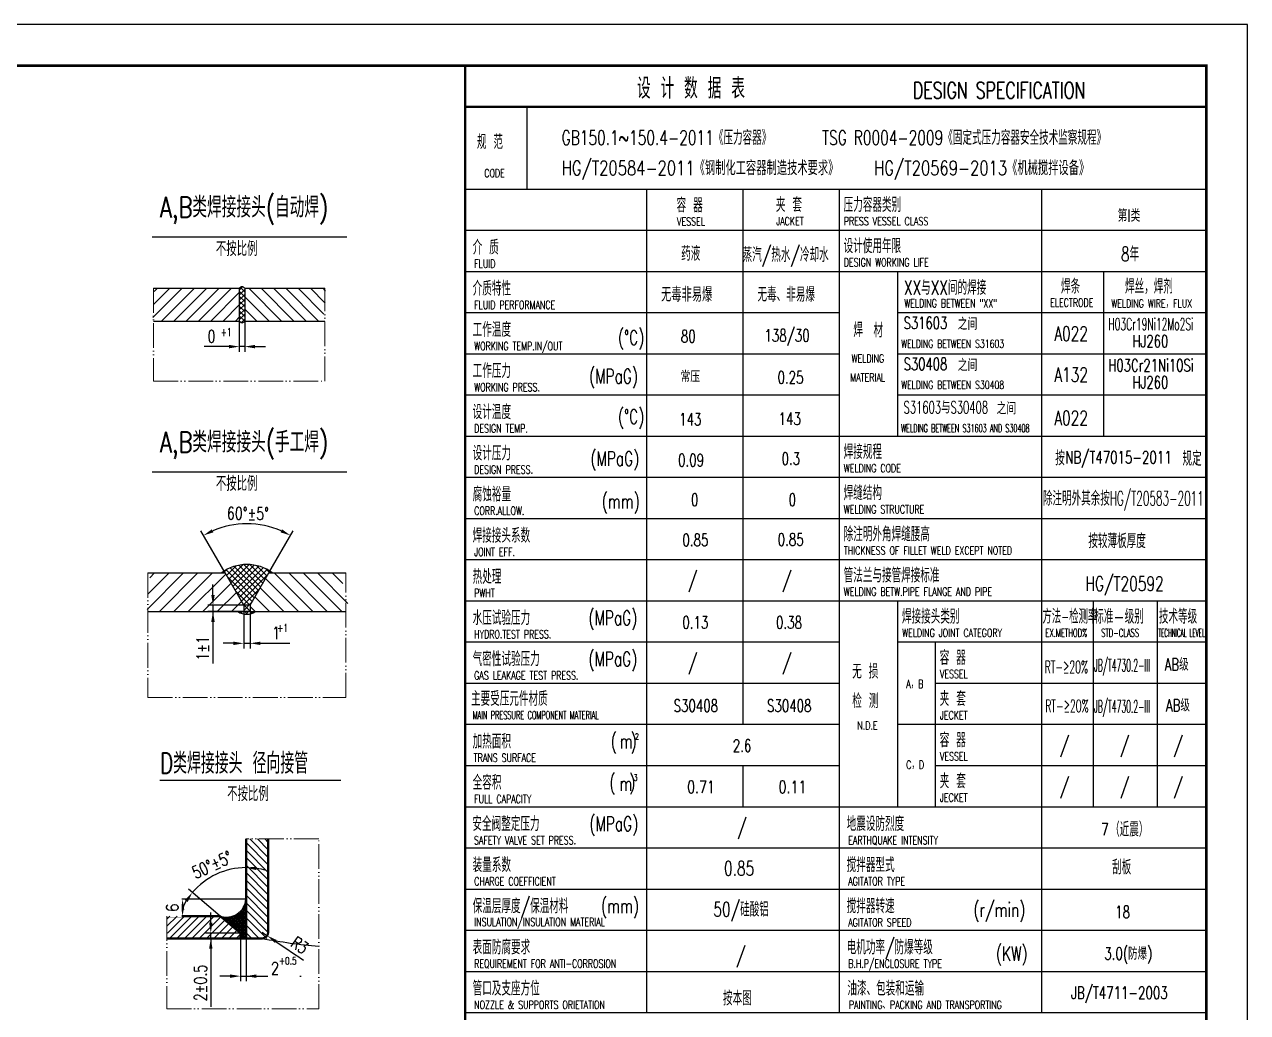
# Model space of a CAD drawing. Extents: x -7243 to -2491, y -430 to 6298.
# Drawn here: x -4867 to -2491, y 4378 to 6298 of the extents above; entities that cross this region are included whole.
import ezdxf
from ezdxf.enums import TextEntityAlignment as Align

# ---------------------------------------------------------------- set-up
doc = ezdxf.new("R2010")
doc.units = 0
doc.header["$MEASUREMENT"] = 0
doc.linetypes.add('ACAD_ISO05W100', pattern=[34, 24, -3, 0.5, -3, 0.5, -3])
doc.layers.get('DEFPOINTS').update_dxf_attribs({"linetype": 'CONTINUOUS'})
for name, color, linetype in [('3轮廓', 7, 'CONTINUOUS'), ('3轮廓、图框', 7, 'CONTINUOUS'), ('4文字、标注、剖面线', 5, 'CONTINUOUS'), ('4文字标注', 5, 'CONTINUOUS')]:
    doc.layers.add(name, color=color, linetype=linetype)
for name, color, linetype, lineweight in [('DR', 7, 'CONTINUOUS', 50), ('双点划线', 6, 'ACAD_ISO05W100', 18), ('轮廓线', 7, 'CONTINUOUS', 30)]:
    doc.layers.add(name, color=color, linetype=linetype, lineweight=lineweight)
doc.styles.add('HZ', font='ROMANS.shx', dxfattribs={"width": 0.75, "bigfont": 'hmhz.shx'})
doc.styles.add('样式 2', font='ROMANS.shx', dxfattribs={"width": 0.75, "bigfont": 'hmhz.shx'})
doc.dimstyles.new('1-4 装配总图', dxfattribs={"dimscale": 4, "dimtxt": 3, "dimasz": 2.5, "dimexe": 1.25, "dimexo": 0, "dimgap": 1, "dimtad": 1, "dimdec": 0, "dimdsep": 46, "dimtxsty": '样式 2', "dimcen": 2.5, "dimclrd": 256, "dimclre": 256, "dimclrt": 256, "dimadec": 0, "dimazin": 0, "dimtfac": 1, "dimtdec": 0, "dimtmove": 0, "dimatfit": 1, "dimfxl": 1, "dimtfill": 1, "dimtfillclr": 256, "dimlwd": -1, "dimarcsym": 0})

# ---------------------------------------------------------------- blocks, each defined once
blk = doc.blocks.new('*D62')
at = {"layer": '3轮廓', "color": 5, "lineweight": -2}
blk.add_line((-4486.3, 4565.7), (-4548.3, 4617.8), dxfattribs=at)
at = {"layer": '3轮廓', "color": 5}
for start, end in [(90, 140), (73.1612, 81.5806), (148.4194, 156.8388)]:
    blk.add_arc((-4436.3, 4523.8), 136.2, start, end, dxfattribs=at)
for points in [[(-4416.1, 4661.9), (-4416.6, 4655.2), (-4436.3, 4660)], [(-4549.7, 4593.2), (-4555.1, 4597.1), (-4540.7, 4611.4)]]:
    blk.add_solid(points, dxfattribs=at)
at = {"layer": 'DEFPOINTS', "color": 0}
for p in [(-4436.3, 4668.6), (-4486.3, 4565.7), (-4447.1, 4532.8), (-4436.3, 4522.4)]:
    blk.add_point(p, dxfattribs=at)
at = {"layer": '3轮廓', "color": 5, "insert": (-4502.3, 4665.4), "char_height": 24, "attachment_point": 5, "rotation": 25, "style": '样式 2', "bg_fill": 3, "box_fill_scale": 1.25, "bg_fill_color": 256, "bg_fill_true_color": 13158600, "bg_fill_transparency": 0}
blk.add_mtext('50%%d%%p5%%d', dxfattribs=at)
at = {"layer": 'DEFPOINTS', "color": 0}
blk.add_point((-4475.4, 4654.3), dxfattribs=at)
blk = doc.blocks.new('*D63')
at = {"layer": '3轮廓', "color": 5}
for p, q in [((-4504.7, 4552.9), (-4504.7, 4572.9)), ((-4504.7, 4522.4), (-4504.7, 4532.9)), ((-4504.7, 4522.4), (-4504.7, 4389.3)), ((-4504.7, 4502.4), (-4504.7, 4482.4))]:
    blk.add_line(p, q, dxfattribs=at)
at = {"layer": '3轮廓', "color": 5, "lineweight": -2}
for p, q in [((-4447.2, 4532.9), (-4514.7, 4532.9)), ((-4446.7, 4522.4), (-4514.7, 4522.4))]:
    blk.add_line(p, q, dxfattribs=at)
at = {"layer": '3轮廓', "color": 5}
for points in [[(-4508, 4552.9), (-4501.4, 4552.9), (-4504.7, 4532.9)], [(-4501.4, 4502.4), (-4508, 4502.4), (-4504.7, 4522.4)]]:
    blk.add_solid(points, dxfattribs=at)
at = {"layer": 'DEFPOINTS', "color": 0}
for p in [(-4504.7, 4532.9), (-4447.2, 4532.9), (-4446.7, 4522.4)]:
    blk.add_point(p, dxfattribs=at)
at = {"layer": '3轮廓', "color": 5, "insert": (-4524.7, 4435.8), "char_height": 24, "attachment_point": 5, "rotation": 90, "style": '样式 2', "bg_fill": 3, "box_fill_scale": 1.25, "bg_fill_color": 256, "bg_fill_true_color": 13158600, "bg_fill_transparency": 0}
blk.add_mtext('2%%P0.5', dxfattribs=at)
blk = doc.blocks.new('*D64')
at = {"layer": '3轮廓', "color": 5, "lineweight": -2}
for p, q in [((-4447.2, 4522.4), (-4447.2, 4439.1)), ((-4436.3, 4522.4), (-4436.3, 4439.1))]:
    blk.add_line(p, q, dxfattribs=at)
at = {"layer": '3轮廓', "color": 5}
for p, q in [((-4467.2, 4449.1), (-4487.2, 4449.1)), ((-4447.2, 4449.1), (-4436.3, 4449.1)), ((-4436.3, 4449.1), (-4329.3, 4449.1)), ((-4416.3, 4449.1), (-4396.3, 4449.1))]:
    blk.add_line(p, q, dxfattribs=at)
for points in [[(-4467.2, 4445.7), (-4467.2, 4452.4), (-4447.2, 4449.1)], [(-4416.3, 4452.4), (-4416.3, 4445.7), (-4436.3, 4449.1)]]:
    blk.add_solid(points, dxfattribs=at)
at = {"layer": 'DEFPOINTS', "color": 0}
for p in [(-4447.2, 4522.4), (-4436.3, 4522.4), (-4436.3, 4449.1)]:
    blk.add_point(p, dxfattribs=at)
at = {"layer": '3轮廓', "color": 5, "insert": (-4362.8, 4469.1), "char_height": 24, "attachment_point": 5, "style": '样式 2', "bg_fill": 3, "box_fill_scale": 1.25, "bg_fill_color": 256, "bg_fill_true_color": 13158600, "bg_fill_transparency": 0}
blk.add_mtext('{2{\\H0.58333x;\\S+0.5^ ;}}', dxfattribs=at)
blk = doc.blocks.new('*D65')
at = {"layer": '3轮廓', "color": 5, "lineweight": -2}
for p, q in [((-4436.3, 4598.4), (-4569.5, 4598.4)), ((-4486.3, 4565.7), (-4569.5, 4565.7))]:
    blk.add_line(p, q, dxfattribs=at)
at = {"layer": '3轮廓', "color": 5}
blk.add_line((-4559.5, 4578.4), (-4559.5, 4585.7), dxfattribs=at)
for points in [[(-4556.2, 4578.4), (-4562.8, 4578.4), (-4559.5, 4598.4)], [(-4562.8, 4585.7), (-4556.2, 4585.7), (-4559.5, 4565.7)]]:
    blk.add_solid(points, dxfattribs=at)
at = {"layer": 'DEFPOINTS', "color": 0}
for p in [(-4436.3, 4598.4), (-4486.3, 4565.7)]:
    blk.add_point(p, dxfattribs=at)
at = {"layer": '3轮廓', "color": 5, "insert": (-4579.5, 4582.1), "char_height": 24, "attachment_point": 5, "rotation": 90, "style": '样式 2', "bg_fill": 3, "box_fill_scale": 1.25, "bg_fill_color": 256, "bg_fill_true_color": 13158600, "bg_fill_transparency": 0}
blk.add_mtext('6', dxfattribs=at)
at = {"layer": 'DEFPOINTS', "color": 0}
blk.add_point((-4559.5, 4565.7), dxfattribs=at)
blk = doc.blocks.new('*D67')
at = {"layer": '3轮廓', "color": 5, "lineweight": -2}
for p, q in [((-4440.8, 5157.5), (-4440.8, 5085.8)), ((-4428.3, 5157.5), (-4428.3, 5085.8))]:
    blk.add_line(p, q, dxfattribs=at)
at = {"layer": '3轮廓', "color": 5}
for p, q in [((-4460.8, 5095.8), (-4480.8, 5095.8)), ((-4440.8, 5095.8), (-4428.3, 5095.8)), ((-4408.3, 5095.8), (-4368, 5095.8))]:
    blk.add_line(p, q, dxfattribs=at)
for points in [[(-4460.8, 5092.5), (-4460.8, 5099.1), (-4440.8, 5095.8)], [(-4408.3, 5099.1), (-4408.3, 5092.5), (-4428.3, 5095.8)]]:
    blk.add_solid(points, dxfattribs=at)
at = {"layer": 'DEFPOINTS', "color": 0}
for p in [(-4440.8, 5157.5), (-4428.3, 5157.5), (-4428.3, 5095.8)]:
    blk.add_point(p, dxfattribs=at)
at = {"layer": '3轮廓', "color": 5, "insert": (-4378.1, 5115.8), "char_height": 24, "attachment_point": 5, "style": '样式 2', "bg_fill": 3, "box_fill_scale": 1.25, "bg_fill_color": 256, "bg_fill_true_color": 13158600, "bg_fill_transparency": 0}
blk.add_mtext('1', dxfattribs=at)
blk = doc.blocks.new('*D68')
at = {"layer": '3轮廓', "color": 5}
for p, q in [((-4500.5, 5190), (-4500.5, 5210)), ((-4500.5, 5170), (-4500.5, 5157.5)), ((-4500.5, 5157.5), (-4500.5, 5056.3)), ((-4500.5, 5137.5), (-4500.5, 5117.5))]:
    blk.add_line(p, q, dxfattribs=at)
at = {"layer": '3轮廓', "color": 5, "lineweight": -2}
for p, q in [((-4428.3, 5170), (-4510.5, 5170)), ((-4428.3, 5157.5), (-4510.5, 5157.5))]:
    blk.add_line(p, q, dxfattribs=at)
at = {"layer": '3轮廓', "color": 5}
for points in [[(-4503.8, 5190), (-4497.1, 5190), (-4500.5, 5170)], [(-4497.1, 5137.5), (-4503.8, 5137.5), (-4500.5, 5157.5)]]:
    blk.add_solid(points, dxfattribs=at)
at = {"layer": 'DEFPOINTS', "color": 0}
for p in [(-4500.5, 5157.5), (-4428.3, 5170), (-4428.3, 5157.5)]:
    blk.add_point(p, dxfattribs=at)
at = {"layer": '3轮廓', "color": 5, "insert": (-4520.5, 5086.2), "char_height": 24, "attachment_point": 5, "rotation": 90, "style": '样式 2', "bg_fill": 3, "box_fill_scale": 1.25, "bg_fill_color": 256, "bg_fill_true_color": 13158600, "bg_fill_transparency": 0}
blk.add_mtext('1%%p1', dxfattribs=at)
blk = doc.blocks.new('*D69')
at = {"layer": '3轮廓', "color": 5, "lineweight": -2}
for p, q in [((-4449.3, 5721.7), (-4449.3, 5662.4)), ((-4438.7, 5721.7), (-4438.7, 5662.4))]:
    blk.add_line(p, q, dxfattribs=at)
at = {"layer": '3轮廓', "color": 5}
for p, q in [((-4469.3, 5672.4), (-4517.3, 5672.4)), ((-4438.7, 5672.4), (-4449.3, 5672.4)), ((-4418.7, 5672.4), (-4398.7, 5672.4))]:
    blk.add_line(p, q, dxfattribs=at)
for points in [[(-4469.3, 5669), (-4469.3, 5675.7), (-4449.3, 5672.4)], [(-4418.7, 5675.7), (-4418.7, 5669), (-4438.7, 5672.4)]]:
    blk.add_solid(points, dxfattribs=at)
at = {"layer": 'DEFPOINTS', "color": 0}
for p in [(-4449.3, 5721.7), (-4438.7, 5721.7), (-4449.3, 5672.4)]:
    blk.add_point(p, dxfattribs=at)
at = {"layer": '3轮廓', "color": 5, "insert": (-4503.3, 5692.4), "char_height": 24, "attachment_point": 5, "style": '样式 2', "bg_fill": 3, "box_fill_scale": 1.25, "bg_fill_color": 256, "bg_fill_true_color": 13158600, "bg_fill_transparency": 0}
blk.add_mtext('0', dxfattribs=at)
blk = doc.blocks.new('*D70')
at = {"layer": '3轮廓', "color": 5, "lineweight": -2}
for p, q in [((-4476.8, 5232.5), (-4524, 5314.1)), ((-4392.2, 5232.5), (-4345, 5314.1))]:
    blk.add_line(p, q, dxfattribs=at)
at = {"layer": '3轮廓', "color": 5}
blk.add_arc((-4434.5, 5159.2), 168.9, 66.787, 113.213, dxfattribs=at)
for points in [[(-4502.6, 5317.4), (-4499.6, 5311.5), (-4519, 5305.5)], [(-4369.4, 5311.5), (-4366.4, 5317.4), (-4350, 5305.5)]]:
    blk.add_solid(points, dxfattribs=at)
at = {"layer": 'DEFPOINTS', "color": 0}
for p in [(-4476.8, 5232.5), (-4392.2, 5232.5), (-4440.8, 5170), (-4428.3, 5170)]:
    blk.add_point(p, dxfattribs=at)
at = {"layer": '3轮廓', "color": 5, "insert": (-4432.6, 5348.1), "char_height": 24, "attachment_point": 5, "rotation": 359.4139, "style": '样式 2', "bg_fill": 3, "box_fill_scale": 1.25, "bg_fill_color": 256, "bg_fill_true_color": 13158600, "bg_fill_transparency": 0}
blk.add_mtext('60%%D%%P5%%D', dxfattribs=at)
at = {"layer": 'DEFPOINTS', "color": 0}
blk.add_point((-4463.8, 5325.5), dxfattribs=at)
blk = doc.blocks.new('*D71')
at = {"layer": '3轮廓', "color": 5}
for p, q in [((-4405, 4534.4), (-4395, 4527.7)), ((-4378.5, 4516.5), (-4324.5, 4480))]:
    blk.add_line(p, q, dxfattribs=at)
blk.add_solid([(-4376.6, 4519.2), (-4380.4, 4513.7), (-4395, 4527.7)], dxfattribs=at)
at = {"layer": 'DEFPOINTS', "color": 0}
for p in [(-4405, 4534.4), (-4395, 4527.7)]:
    blk.add_point(p, dxfattribs=at)
at = {"layer": '3轮廓', "color": 5, "insert": (-4332, 4509.2), "char_height": 24, "attachment_point": 5, "rotation": 325.9134, "style": '样式 2', "bg_fill": 3, "box_fill_scale": 1.25, "bg_fill_color": 256, "bg_fill_true_color": 13158600, "bg_fill_transparency": 0}
blk.add_mtext('R3', dxfattribs=at)

msp = doc.modelspace()

# ---------------------------------------------------------------- linework, layer by layer
at = {"layer": '3轮廓'}
msp.add_lwpolyline([(-2570.7, 6218.4, 4.8, 4.8, 0), (-2570.7, -349.6, 4.8, 4.8, 0), (-7042.7, -349.6, 4.8, 4.8, 0), (-7042.7, 6218.4, 4.8, 4.8, 0), (-2570.7, 6218.4, 4.8, 4.8, 0), (-2570.7, -349.6, 0, 0, 0)], format="xyseb", dxfattribs=at)
at = {"layer": '3轮廓、图框', "const_width": 4.8}
for points in [[(-4010.7, 6218.4), (-4010.7, 4295.9)], [(-2570.7, 6138.4), (-4010.7, 6138.4)]]:
    msp.add_lwpolyline(points, dxfattribs=at)
at = {"layer": '3轮廓、图框'}
msp.add_lwpolyline([(-4010.5, 3253.8), (-4010.5, 4453.6)], dxfattribs=at)
at = {"layer": '4文字、标注、剖面线'}
for p, q in [((-3890.7, 6138.4), (-3890.7, 5978.4)), ((-4010.7, 5978.4), (-2570.7, 5978.4)), ((-3658.5, 5978.4), (-3658.5, 4378.4)), ((-3471.2, 5978.4), (-3471.2, 4938.4)), ((-3284, 5978.4), (-3284, 5498.4)), ((-3284, 5978.4), (-3284, 4378.4)), ((-2890.7, 5978.4), (-2890.7, 4378.4)), ((-4010.7, 5898.4), (-2570.7, 5898.4)), ((-4010.7, 5818.4), (-2570.7, 5818.4)), ((-3170.7, 5818.4), (-3170.7, 5498.4)), ((-2770.7, 5818.4), (-2770.7, 5498.4)), ((-4010.7, 5738.4), (-3284, 5738.4)), ((-3170.7, 5738.4), (-2570.7, 5738.4)), ((-4010.7, 5658.4), (-3284, 5658.4)), ((-3170.7, 5658.4), (-2570.7, 5658.4)), ((-4010.7, 5578.4), (-3284, 5578.4)), ((-3170.7, 5578.4), (-2570.7, 5578.4)), ((-4010.7, 5498.4), (-2570.7, 5498.4)), ((-3284, 5498.4), (-3284, 5098.4)), ((-4010.7, 5418.4), (-2570.7, 5418.4)), ((-4010.7, 5338.4), (-2570.7, 5338.4)), ((-4010.7, 5258.4), (-2570.7, 5258.4)), ((-4010.7, 5178.4), (-3284, 5178.4)), ((-3290.7, 5178.4), (-2570.7, 5178.4)), ((-3170.7, 5178.4), (-3170.7, 4778.4)), ((-2790.3, 5178.4), (-2790.3, 4778.4)), ((-2666.5, 5178.4), (-2666.5, 4778.4)), ((-4010.7, 5098.4), (-3284, 5098.4)), ((-3170.7, 5098.4), (-2570.7, 5098.4)), ((-3097.4, 5098.4), (-3097.4, 4778.4)), ((-4010.7, 5018.4), (-3284, 5018.4)), ((-3097.4, 5018.4), (-2570.7, 5018.4)), ((-4010.7, 4938.4), (-3284, 4938.4)), ((-3658.5, 4938.4), (-3284, 4938.4)), ((-3170.7, 4938.4), (-2570.7, 4938.4)), ((-4010.7, 4858.4), (-3284, 4858.4)), ((-3471.2, 4858.4), (-3471.2, 4778.4)), ((-3097.4, 4858.4), (-2570.7, 4858.4)), ((-4010.7, 4778.4), (-2570.7, 4778.4)), ((-4010.7, 4698.4), (-2570.7, 4698.4)), ((-4010.7, 4618.4), (-2570.7, 4618.4)), ((-4010.7, 4538.4), (-2570.7, 4538.4)), ((-4010.7, 4458.4), (-2570.7, 4458.4)), ((-4010.7, 4378.4), (-2570.7, 4378.4)), ((-4010.7, 4378.4), (-2570.7, 4378.4)), ((-4010.7, 4378.4), (-2570.7, 4378.4))]:
    msp.add_line(p, q, dxfattribs=at)
at = {"layer": '4文字标注'}
for p, q in [((-4618.4, 5885.4), (-4240.5, 5885.4)), ((-4618.4, 5429), (-4240.5, 5429)), ((-4604, 4830.2), (-4252.4, 4830.2))]:
    msp.add_line(p, q, dxfattribs=at)
msp.add_lwpolyline([(-2490.7, -429.6), (-2490.7, 6298.4), (-7242.7, 6298.4), (-7242.7, -429.6)], close=True, dxfattribs=at)
at = {"layer": '双点划线', "ltscale": 2}
for p, q in [((-4616, 5785.7), (-4616, 5605.4)), ((-4283.2, 5605.4), (-4283.2, 5785.7)), ((-4616, 5605.4), (-4283.2, 5605.4)), ((-4626.8, 5232.5), (-4626.8, 4990.6)), ((-4242.2, 4990.6), (-4242.2, 5232.5)), ((-4626.8, 4990.6), (-4242.2, 4990.6)), ((-4295.1, 4715.7), (-4436.3, 4715.7)), ((-4295.1, 4385.4), (-4295.1, 4715.7))]:
    msp.add_line(p, q, dxfattribs=at)
at = {"layer": '轮廓线'}
for p, q in [((-4616, 5785.7), (-4449.3, 5785.7)), ((-4449.3, 5785.7), (-4449.3, 5721.7)), ((-4438.7, 5785.7), (-4283.2, 5785.7)), ((-4438.7, 5785.7), (-4438.7, 5721.7)), ((-4616, 5721.7), (-4449.3, 5721.7)), ((-4438.7, 5721.7), (-4283.2, 5721.7)), ((-4626.8, 5232.5), (-4476.8, 5232.5)), ((-4392.2, 5232.5), (-4242.2, 5232.5)), ((-4626.8, 5157.5), (-4440.8, 5157.5)), ((-4443.3, 5157.5), (-4440.8, 5157.5)), ((-4440.8, 5170), (-4440.8, 5157.5)), ((-4428.3, 5170), (-4428.3, 5157.5)), ((-4428.3, 5157.5), (-4425.8, 5157.5)), ((-4428.3, 5157.5), (-4242.2, 5157.5))]:
    msp.add_line(p, q, dxfattribs=at)
for centre, radius, start, end in [((-4444, 5782.1), 6.43, 33.8936, 146.1064), ((-4444, 5725.3), 6.43, 213.8936, 326.1064), ((-4434.5, 5165.2), 83.8, 53.3658, 126.6342), ((-4434.9, 5184.6), 32.2, 237.3444, 302.6556)]:
    msp.add_arc(centre, radius, start, end, dxfattribs=at)

# ---------------------------------------------------------------- texts
at = {"layer": '4文字、标注、剖面线', "style": '样式 2'}
for s, height, width, p in [('设 计 数 据 表', 40, 0.7, (-3676.8, 6154.3)), ('DESIGN SPECIFICATION', 32, 0.7, (-3140.7, 6154.3)), ('规 范', 28, 0.7, (-3987.8, 6056.2)), ('GB150.1~150.4-2011《压力容器》     TSG R0004-2009《固定式压力容器安全技术监察规程》', 28, 0.7, (-3823.2, 6064.4)), ('HG/T20584-2011《钢制化工容器制造技术要求》   HG/T20569-2013《机械搅拌设备》', 28, 0.75, (-3823.1, 6005.5)), ('CODE', 16, 0.7, (-3973.4, 6001.4)), ('容 器', 28, 0.7, (-3599.7, 5933.2)), ('夹 套', 28, 0.7, (-3406.9, 5934)), ('压力容器类别', 28, 0.7, (-3275.3, 5934)), ('VESSEL', 16, 0.7, (-3599, 5907.4)), ('JACKET', 16, 0.7, (-3406.2, 5908.1)), ('PRESS VESSEL CLASS', 16, 0.7, (-3275, 5908.1)), ('介 质', 28, 0.7, (-3996, 5851.3)), ('药液', 28, 0.7, (-3591, 5839.1)), ('蒸汽/热水/冷却水', 28, 0.7, (-3471.6, 5836.9)), ('设计使用年限', 28, 0.7, (-3275.3, 5854)), ('FLUID', 16, 0.7, (-3993, 5825.4)), ('DESIGN WORKING LIFE ', 16, 0.7, (-3275, 5828.1)), ('介质特性', 28, 0.7, (-3996, 5771.3)), ('XX与XX间的焊接', 28, 0.7, (-3158.5, 5773)), ('焊条', 28, 0.7, (-2853.1, 5775.4)), ('焊丝，焊剂', 28, 0.7, (-2728.7, 5775.4)), ('无毒非易爆', 28, 0.75, (-3630.1, 5759.7)), ('无毒、非易爆', 28, 0.7, (-3442.8, 5759.7)), ('FLUID PERFORMANCE', 16, 0.7, (-3993, 5745.4)), ('WELDING BETWEEN "XX"', 16, 0.7, (-3157.5, 5748.6)), ('ELECTRODE', 16, 0.7, (-2874.1, 5749.7)), ('WELDING WIRE，FLUX', 16, 0.7, (-2755.4, 5748.2)), ('工作温度', 28, 0.7, (-3996, 5691.3)), ('(%%dC)', 28, 0.7, (-3713.8, 5676)), ('80', 24, 0.7, (-3591.5, 5680.5)), ('138/30', 24, 0.7, (-3429.2, 5682)), ('焊', 28, 0.7, (-3256.4, 5691)), ('材', 28, 0.7, (-3217.4, 5690.1)), ('WORKING TEMP.IN/OUT', 16, 0.7, (-3993, 5665.4)), ('WELDING', 16, 0.7, (-3259.9, 5641.3)), ('工作压力', 28, 0.7, (-3996, 5611.3)), ('(MPaG)', 28, 0.7, (-3769.8, 5600.9)), ('常压', 21.6, 0.7, (-3592.1, 5603.4)), ('0.25', 24, 0.7, (-3403.7, 5600.5)), ('MATERIAL', 16, 0.7, (-3262.4, 5604.4)), ('WORKING PRESS.', 16, 0.7, (-3993, 5585.4)), ('设计温度', 28, 0.7, (-3996, 5531.3)), ('(%%dC)', 28, 0.7, (-3713.8, 5522.2)), ('143', 24, 0.7, (-3594.8, 5519.2)), ('143', 24, 0.7, (-3401.7, 5520.2)), ('DESIGN TEMP.', 16, 0.7, (-3993, 5505.4)), ('设计压力', 28, 0.7, (-3996, 5451.3)), ('(MPaG)', 28, 0.7, (-3767.4, 5440.7)), ('0.3', 24, 0.7, (-3395.9, 5442.7)), ('焊接规程', 28, 0.7, (-3275.3, 5454)), ('DESIGN PRESS.', 16, 0.7, (-3993, 5425.4)), ('0.09', 24, 0.7, (-3596.9, 5439.7)), ('WELDING CODE', 16, 0.7, (-3275, 5428.1)), ('腐蚀裕量', 28, 0.7, (-3996, 5371.3)), ('焊缝结构', 28, 0.7, (-3275.3, 5374)), ('(mm)', 28, 0.7, (-3745.4, 5357.6)), ('0', 24, 0.7, (-3571.8, 5362.7)), ('0', 24, 0.7, (-3382.1, 5362.7)), ('CORR.ALLOW.', 16, 0.7, (-3993, 5345.4)), ('WELDING STRUCTURE', 16, 0.7, (-3275, 5348.1)), ('焊接接头系数', 28, 0.7, (-3996, 5291.3)), ('除注明外角焊缝腰高', 28, 0.7, (-3275.3, 5294)), ('0.85', 24, 0.7, (-3588.5, 5284.7)), ('0.85', 24, 0.7, (-3403.4, 5285.4)), ('JOINT EFF.', 16, 0.7, (-3993, 5265.4)), ('THICKNESS OF FILLET WELD EXCEPT NOTED', 16, 0.7, (-3275, 5268.1)), ('热处理', 28, 0.7, (-3996, 5211.3)), ('/', 28, 0.7, (-3577.9, 5204.8)), ('/', 28, 0.7, (-3394.9, 5204.8)), ('管法兰与接管焊接标准', 28, 0.7, (-3275.3, 5214)), ('HG/T20592', 28, 0.7, (-2805.6, 5197.8)), ('WELDING BETW.PIPE FLANGE AND PIPE', 16, 0.7, (-3275, 5188.1)), ('PWHT', 16, 0.7, (-3993, 5185.4)), ('水压试验压力', 28, 0.7, (-3996, 5131.3)), ('(MPaG)', 28, 0.7, (-3771.1, 5131.3)), ('焊接接头类别', 28, 0.7, (-3162, 5134)), ('方法-检测率', 28, 0.5, (-2889.2, 5134)), ('标准-级别', 28, 0.7, (-2788.4, 5134)), ('技术等级', 28, 0.7, (-2662.9, 5134)), ('0.13', 24, 0.7, (-3588.6, 5124.3)), ('0.38', 24, 0.7, (-3406.6, 5124.3)), ('HYDRO.TEST PRESS.', 16, 0.7, (-3993, 5105.4)), ('WELDING JOINT CATEGORY', 16, 0.7, (-3161.6, 5108.1)), ('EX.METHOD%', 16, 0.6, (-2883.3, 5108.1)), ('STD-CLASS', 16, 0.6, (-2775, 5108.1)), ('TECHNICAL LEVEL', 16, 0.4, (-2664, 5108.1)), ('(MPaG)', 28, 0.7, (-3771.1, 5051.3)), ('容 器', 28, 0.7, (-3088.7, 5054)), ('气密性试验压力', 28, 0.7, (-3996, 5051.3)), ('/', 28, 0.7, (-3577.9, 5044.8)), ('/', 28, 0.7, (-3394.9, 5044.8)), ('RT-≥20%%%', 24, 0.55, (-2885, 5037.9)), ('JB/T4730.2-III', 24, 0.45, (-2788.9, 5041.1)), ('AB级', 24, 0.7, (-2651.7, 5042.8)), ('GAS LEAKAGE TEST PRESS.', 16, 0.7, (-3993, 5025.4)), ('无 损', 28, 0.7, (-3258.6, 5027.2)), ('VESSEL', 16, 0.7, (-3088.3, 5028.1)), ('A，B', 16, 0.7, (-3153.7, 5008.9)), ('主要受压元件材质 ', 28, 0.7, (-3999.2, 4974.2)), ('检 测', 28, 0.7, (-3258.6, 4969.8)), ('夹 套', 28, 0.7, (-3088.7, 4974)), ('JB/T4730.2-III', 24, 0.45, (-2788.9, 4961.1)), ('AB级', 24, 0.7, (-2649.2, 4963.4)), ('S30408', 24, 0.7, (-3605.6, 4962.6)), ('S30408', 24, 0.7, (-3424.2, 4962.6)), ('RT-≥20%%%', 24, 0.55, (-2883.8, 4962.3)), ('MAIN PRESSURE COMPONENT MATERIAL  ', 16, 0.5, (-3996.2, 4948.3)), ('N.D.E', 16, 0.7, (-3248.7, 4928.1)), ('JECKET', 16, 0.7, (-3088.3, 4948.1)), ('加热面积', 28, 0.7, (-3996, 4891.3)), ('(  )', 28, 0.7, (-3727.8, 4891.3)), ('2', 12, 0.7, (-3680.9, 4908.7)), ('容 器', 28, 0.7, (-3088.7, 4894)), ('m ', 28, 0.7, (-3710.5, 4891.3)), ('2.6', 24, 0.7, (-3490.6, 4884.8)), ('/', 28, 0.7, (-2855.5, 4883.8)), ('/', 28, 0.7, (-2738.8, 4883.8)), ('/', 28, 0.7, (-2634.7, 4883.8)), ('TRANS SURFACE', 16, 0.7, (-3994, 4865.4)), ('VESSEL', 16, 0.7, (-3088.3, 4868.1)), ('C，D', 16, 0.7, (-3153.7, 4851.9)), ('全容积', 28, 0.7, (-3996, 4811.3)), ('(  )', 28, 0.7, (-3730.6, 4811.3)), ('m ', 28, 0.7, (-3711, 4809)), ('3', 12, 0.7, (-3683.7, 4828.7)), ('0.71', 24, 0.75, (-3579.4, 4804.8)), ('0.11', 24, 0.75, (-3401.7, 4804.8)), ('夹 套', 28, 0.7, (-3088.7, 4814)), ('/', 28, 0.7, (-2855.5, 4803.8)), ('/', 28, 0.7, (-2738.8, 4803.8)), ('/', 28, 0.7, (-2634.7, 4803.8)), ('FULL CAPACITY', 16, 0.7, (-3993, 4785.4)), ('JECKET', 16, 0.7, (-3088.3, 4788.1)), ('安全阀整定压力', 28, 0.7, (-3996.4, 4731.1)), ('(MPaG)', 28, 0.7, (-3769.4, 4731.1)), ('/', 28, 0.7, (-3482, 4724.8)), ('地震设防烈度', 28, 0.7, (-3269.4, 4731.1)), ('7', 24, 0.7, (-2775, 4722.5)), ('（近震）', 28, 0.7, (-2757.7, 4720.3)), ('SAFETY VALVE SET PRESS.', 16, 0.7, (-3993.4, 4705.2)), ('EARTHQUAKE INTENSITY', 16, 0.7, (-3266.4, 4705.2)), ('装量系数', 28, 0.7, (-3996, 4651.3)), ('搅拌器型式', 28, 0.7, (-3269.4, 4651.3)), ('0.85', 28, 0.7, (-3507.8, 4644.8)), ('刮板', 28, 0.7, (-2753.9, 4646.8)), ('CHARGE COEFFICIENT', 16, 0.7, (-3993, 4625.4)), ('AGITATOR TYPE', 16, 0.7, (-3266.4, 4625.4)), ('保温层厚度/保温材料', 28, 0.7, (-3996, 4571.3)), ('(mm)', 28, 0.7, (-3746.8, 4571.3)), ('50/硅酸铝', 28, 0.7, (-3528.5, 4564.8)), ('搅拌器转速', 28, 0.7, (-3269.4, 4571.3)), ('(r/min)', 28, 0.7, (-3023.3, 4564.1)), ('18', 24, 0.7, (-2747.7, 4561.8)), ('INSULATION/INSULATION MATERIAL', 16, 0.7, (-3993, 4546.4)), ('AGITATOR SPEED', 16, 0.7, (-3266.4, 4545.4)), ('表面防腐要求', 28, 0.7, (-3996, 4491.3)), ('电机功率/防爆等级', 28, 0.7, (-3269.4, 4491.3)), ('/', 28, 0.7, (-3484.3, 4475.5)), ('(KW)', 28, 0.7, (-2979.6, 4478.9)), ('3.0(防爆)', 24, 0.7, (-2768.9, 4481)), ('REQUIREMENT FOR ANTI-CORROSION', 16, 0.7, (-3993, 4465.4)), ('B.H.P/ENCLOSURE TYPE', 16, 0.7, (-3266.4, 4465.4)), ('管口及支座方位', 28, 0.7, (-3996, 4411.3)), ('按本图', 28, 0.7, (-3509.6, 4392.2)), ('油漆、包装和运输', 28, 0.7, (-3268.1, 4411.3)), ('JB/T4711-2003', 24, 0.7, (-2833.7, 4404.8)), ('NOZZLE & SUPPORTS ORIETATION', 16, 0.7, (-3993, 4385.4)), ('PAINTING、PACKING AND TRANSPORTING', 16, 0.7, (-3265.1, 4385.4))]:
    msp.add_text(s, height=height, dxfattribs=dict(at, width=width)).set_placement(p)
at = {"layer": '4文字、标注、剖面线', "char_height": 40, "width": 1.818989403545856e-12, "attachment_point": 1, "style": '样式 2'}
for s, insert in [('A,B类焊接接头(自动焊)', (-4603.5, 5963.2)), ('A,B类焊接接头(手工焊)', (-4603.5, 5506.8)), ('A,B类焊接接头(手工焊)', (-4603.5, 5506.8))]:
    msp.add_mtext(s, dxfattribs=dict(at, insert=insert))
at = {"layer": '4文字、标注、剖面线'}
for tag, p, height, style, width in [('第I类', (-2743, 5915), 24, 'HZ', 0.75), ('8年', (-2736.6, 5838.3), 28, '样式 2', 0.7), ('按', (-2864.4, 5441.8), 28, '样式 2', 0.7), ('NB/T47015-2011', (-2844.7, 5445.1), 24, '样式 2', 0.7), ('规定', (-2617.1, 5440.7), 28, '样式 2', 0.7), ('除注明外其余按HG/T20583-2011', (-2888.1, 5363.4), 28, '样式 2', 0.53), ('按较薄板厚度', (-2800, 5280.7), 28, '样式 2', 0.7)]:
    msp.add_attdef(tag, p, '0', height=height, dxfattribs=dict(at, style=style, width=width))
at = {"layer": '4文字标注', "style": '样式 2'}
for s, height, width, p in [('S31603', 23.59, 0.7, (-3158.8, 5706.7)), ('之间', 23.59, 0.7, (-3053.5, 5704.7)), ('H03Cr19Ni12Mo2Si', 23.586, 0.55, (-2760.9, 5704.3)), ('WELDING BETWEEN S31603', 15.724, 0.7, (-3163.4, 5670.1)), (' HJ260', 23.59, 0.7, (-2725.5, 5671.1)), ('S30408', 23.59, 0.7, (-3158.8, 5626.7)), ('之间', 23.59, 0.7, (-3053.5, 5624.7)), ('H03Cr21Ni10Si', 23.586, 0.7, (-2760.9, 5624.3)), (' HJ260', 23.59, 0.7, (-2725.5, 5591.1)), ('WELDING BETWEEN S30408', 15.724, 0.7, (-3163.4, 5590.1)), ('S31603与S30408', 23.586, 0.6, (-3158.8, 5542.5)), ('之间', 23.59, 0.7, (-2978.2, 5540.5)), ('WELDING BETWEEN S31603 AND S30408', 15.724, 0.55, (-3163.4, 5505.9)), ('D类焊接接头 径向接管', 40.55, 0.7, (-4603.4, 4842.6)), ('不按比例', 28.39, 0.75, (-4473, 4789.1))]:
    msp.add_text(s, height=height, dxfattribs=dict(at, width=width)).set_placement(p)
at = {"layer": '4文字标注', "style": '样式 2', "width": 0.7}
for s, p in [('A022', (-2833.4, 5697.7)), ('A132', (-2833.4, 5617.7)), ('A022', (-2833.4, 5533.5))]:
    msp.add_text(s, height=28, dxfattribs=at).set_placement(p, align=Align.MIDDLE)
at = {"layer": '4文字标注', "char_height": 28.39, "attachment_point": 1, "style": '样式 2'}
for insert in [(-4494.9, 5876.7), (-4494.9, 5420.3)]:
    msp.add_mtext('不按比例', dxfattribs=dict(at, insert=insert))

# ---------------------------------------------------------------- next in the draw order: dimensions: what is measured, and where the dimension line sits
at = {"layer": '3轮廓'}
for base, p1, p2, text, picture, middle in [((-4449.3, 5672.4), (-4438.7, 5721.7), (-4449.3, 5721.7), '0', '*D69', (-4503.3, 5692.4)), ((-4428.3, 5095.8), (-4440.8, 5157.5), (-4428.3, 5157.5), '1', '*D67', (-4378.1, 5115.8))]:
    dim = msp.add_linear_dim(base=base, p1=p1, p2=p2, text=text, dimstyle='1-4 装配总图', override={"dimscale": 8, "dimtxsty": '样式 2', "dimclrd": 5, "dimclre": 5, "dimclrt": 5}, dxfattribs=at)
    dim.commit()
    dim.dimension.update_dxf_attribs({"geometry": picture, "text_midpoint": middle})
dim = msp.add_angular_dim_2l(base=(-4475.4, 4654.3), line1=((-4436.3, 4522.4), (-4436.3, 4668.6)), line2=((-4447.1, 4532.8), (-4486.3, 4565.7)), text='50%%d%%p5%%d', dimstyle='1-4 装配总图', override={"dimscale": 8, "dimtxsty": '样式 2', "dimclrd": 5, "dimclre": 5, "dimclrt": 5}, dxfattribs=at)
dim.commit()
dim.dimension.update_dxf_attribs({"geometry": '*D62', "text_midpoint": (-4493.9, 4647.3), "dimtype": 162})

# ---------------------------------------------------------------- next in the draw order: hatches: boundary and pattern name
at = {"layer": '4文字标注'}
h = msp.add_hatch(dxfattribs=at)
h.set_pattern_fill('ANSI31', color=256, scale=5.333333, style=0)
h.set_pattern_definition([(45, (-34968.837, 5455.322), (-11.973675, 11.973675), [])])
edge = h.paths.add_edge_path()
edge.add_line((-4449.3, 5721.7), (-4449.3, 5785.7))
edge.add_line((-4449.3, 5785.7), (-4616, 5785.7))
edge.add_spline(control_points=[(-4616, 5785.7), (-4614.1, 5778.8), (-4610.5, 5765.8), (-4620.4, 5745.2), (-4617.6, 5730.4), (-4616, 5721.7)], knot_values=[0, 0, 0, 0, 19.598943, 36.517077, 60.818747, 60.818747, 60.818747, 60.818747], degree=3, periodic=0)
edge.add_line((-4616, 5721.7), (-4449.3, 5721.7))
h = msp.add_hatch(dxfattribs=at)
h.set_pattern_fill('ANSI37', color=256, scale=2.133333, style=0)
h.set_pattern_definition([(45, (-34968.837, 5455.3215), (-4.78947, 4.78947), []), (135, (-34968.837, 5455.3215), (-4.78947, -4.78947), [])])
h.paths.add_polyline_path([(-4438.7, 5785.7, 0.532901), (-4449.3, 5785.7), (-4449.3, 5721.7, 0.532901), (-4438.7, 5721.7)])
h = msp.add_hatch(dxfattribs=at)
h.set_pattern_fill('ANSI31', color=256, scale=5.333333, angle=90, style=0)
h.set_pattern_definition([(135, (-34968.837, 5455.322), (-11.973675, -11.973675), [])])
edge = h.paths.add_edge_path()
edge.add_spline(control_points=[(-4283.2, 5721.7), (-4284.8, 5730.4), (-4287.6, 5745.2), (-4277.7, 5765.8), (-4281.2, 5778.8), (-4283.2, 5785.7)], knot_values=[0, 0, 0, 0, 24.30167, 41.219804, 60.818747, 60.818747, 60.818747, 60.818747], degree=3, periodic=0)
edge.add_line((-4283.2, 5785.7), (-4438.7, 5785.7))
edge.add_line((-4438.7, 5785.7), (-4438.7, 5721.7))
edge.add_line((-4438.7, 5721.7), (-4283.2, 5721.7))

# ---------------------------------------------------------------- next in the draw order: linework, layer by layer
at = {"layer": '4文字、标注、剖面线'}
msp.add_line((-4376, 5095.8), (-4351.2, 5095.8), dxfattribs=at)
at = {"layer": 'DR'}
msp.add_line((-4393, 4534.4), (-4393, 4715.7), dxfattribs=at)

# ---------------------------------------------------------------- next in the draw order: texts
at = {"layer": '4文字、标注、剖面线', "style": '样式 2', "width": 0.7}
msp.add_text('+1', height=15.48, dxfattribs=at).set_placement((-4485.4, 5692.7))
at = {"layer": '4文字标注', "style": '样式 2', "width": 0.7}
msp.add_text('+1', height=15.48, dxfattribs=at).set_placement((-4375.8, 5118.1))

# ---------------------------------------------------------------- next in the draw order: dimensions: what is measured, and where the dimension line sits
at = {"layer": '3轮廓'}
for base, p1, p2, text, picture, middle in [((-4500.5, 5157.5), (-4428.3, 5170), (-4428.3, 5157.5), '1%%p1', '*D68', (-4500.5, 5086.2)), ((-4504.7, 4532.9), (-4446.7, 4522.4), (-4447.2, 4532.9), '2%%P0.5', '*D63', (-4504.7, 4435.8))]:
    dim = msp.add_linear_dim(base=base, p1=p1, p2=p2, angle=90, text=text, dimstyle='1-4 装配总图', override={"dimscale": 8, "dimtxsty": '样式 2', "dimclrd": 5, "dimclre": 5, "dimclrt": 5}, dxfattribs=at)
    dim.commit()
    dim.dimension.update_dxf_attribs({"geometry": picture, "text_midpoint": middle, "dimtype": 160})

# ---------------------------------------------------------------- next in the draw order: hatches: boundary and pattern name
at = {"layer": '4文字标注'}
h = msp.add_hatch(dxfattribs=at)
h.set_pattern_fill('ANSI37', color=256, scale=2.5, style=0)
h.set_pattern_definition([(45, (-38773.559, -15410.662), (-5.61266, 5.61266), []), (135, (-38773.559, -15410.662), (-5.61266, -5.61266), [])])
h.paths.add_polyline_path([(-4392.2, 5232.5), (-4384.5, 5232.5, 0.33105), (-4484.5, 5232.5), (-4476.8, 5232.5), (-4440.8, 5170), (-4440.8, 5157.5), (-4452.3, 5157.5, 0.292948), (-4417.5, 5157.5), (-4428.3, 5157.5), (-4428.3, 5170)])

# ---------------------------------------------------------------- next in the draw order: linework, layer by layer
at = {"layer": 'DR'}
msp.add_line((-4590.2, 4565.7), (-4486.3, 4565.7), dxfattribs=at)
at = {"layer": '双点划线', "ltscale": 2}
msp.add_line((-4590.2, 4385.4), (-4295.1, 4385.4), dxfattribs=at)
at = {"layer": '轮廓线'}
for p, q in [((-4440.8, 5170), (-4476.8, 5232.5)), ((-4428.3, 5170), (-4392.2, 5232.5))]:
    msp.add_line(p, q, dxfattribs=at)

# ---------------------------------------------------------------- next in the draw order: dimensions: what is measured, and where the dimension line sits
at = {"layer": '3轮廓'}
dim = msp.add_linear_dim(base=(-4436.3, 4449.1), p1=(-4447.2, 4522.4), p2=(-4436.3, 4522.4), text='{2{\\H0.58333x;\\S+0.5^ ;}}', dimstyle='1-4 装配总图', override={"dimscale": 8, "dimtxsty": '样式 2', "dimclrd": 5, "dimclre": 5, "dimclrt": 5}, dxfattribs=at)
dim.commit()
dim.dimension.update_dxf_attribs({"geometry": '*D64', "text_midpoint": (-4362.8, 4449.1), "dimtype": 160})

# ---------------------------------------------------------------- next in the draw order: hatches: boundary and pattern name
at = {"layer": '3轮廓、图框', "ltscale": 2}
h = msp.add_hatch(dxfattribs=at)
h.set_pattern_fill('ANSI37', color=5, scale=20, style=0)
h.set_pattern_definition([(45, (-58628.6819, 25605.1913), (-1.76776695, 1.76776695), []), (135, (-58628.6819, 25605.1913), (-1.76776695, -1.76776695), [])])
h.paths.add_polyline_path([(-4436.3, 4598.4, -0.483077), (-4486.3, 4565.7), (-4447.2, 4532.9), (-4447.2, 4522.4), (-4436.3, 4522.4)])
at = {"layer": '4文字标注'}
h = msp.add_hatch(dxfattribs=at)
h.set_pattern_fill('ANSI31', color=256, scale=3.250368, angle=90, style=0)
h.set_pattern_definition([(135, (-25399.554, -8391.925), (-7.2972843, -7.2972843), [])])
h.paths.add_polyline_path([(-4436.3, 4522.4), (-4393, 4522.4), (-4393, 4715.7), (-4436.3, 4715.7)])

# ---------------------------------------------------------------- next in the draw order: linework, layer by layer
at = {"layer": 'DR'}
for p, q in [((-4436.3, 4522.4), (-4436.3, 4715.7)), ((-4447.1, 4532.8), (-4486.3, 4565.7)), ((-4590.2, 4522.4), (-4405, 4522.4)), ((-4447.2, 4522.4), (-4447.2, 4532.9))]:
    msp.add_line(p, q, dxfattribs=at)
at = {"layer": 'DR', "ltscale": 2}
msp.add_arc((-4405, 4534.4), 12, 270, 0, dxfattribs=at)

# ---------------------------------------------------------------- next in the draw order: dimensions: what is measured, and where the dimension line sits
at = {"layer": '3轮廓'}
dim = msp.add_angular_dim_2l(base=(-4463.8, 5325.5), line1=((-4428.3, 5170), (-4392.2, 5232.5)), line2=((-4440.8, 5170), (-4476.8, 5232.5)), text='60%%D%%P5%%D', dimstyle='1-4 装配总图', override={"dimscale": 8, "dimtxsty": '样式 2', "dimclrd": 5, "dimclre": 5, "dimclrt": 5}, dxfattribs=at)
dim.commit()
dim.dimension.update_dxf_attribs({"geometry": '*D70', "text_midpoint": (-4432.8, 5328.1), "dimtype": 162})

# ---------------------------------------------------------------- next in the draw order: hatches: boundary and pattern name
at = {"layer": '4文字标注'}
h = msp.add_hatch(dxfattribs=at)
h.set_pattern_fill('ANSI31', color=256, scale=6.25, style=0)
h.set_pattern_definition([(45, (-11106.544, -53.557), (-14.03165, 14.03165), [])])
edge = h.paths.add_edge_path()
edge.add_line((-4440.8, 5157.5), (-4440.8, 5170))
edge.add_line((-4440.8, 5170), (-4476.8, 5232.5))
edge.add_line((-4476.8, 5232.5), (-4626.8, 5232.5))
edge.add_spline(control_points=[(-4626.8, 5232.5), (-4623.7, 5225.7), (-4614.9, 5206.7), (-4635.3, 5181.8), (-4628.9, 5163.4), (-4626.8, 5157.5)], knot_values=[0, 0, 0, 0, 21.446731, 59.654602, 77.800603, 77.800603, 77.800603, 77.800603], degree=3, periodic=0)
edge.add_line((-4626.8, 5157.5), (-4440.8, 5157.5))
h = msp.add_hatch(dxfattribs=at)
h.set_pattern_fill('ANSI31', color=256, scale=6.25, angle=90, style=0)
h.set_pattern_definition([(135, (-11106.544, -53.557), (-14.03165, -14.03165), [])])
edge = h.paths.add_edge_path()
edge.add_line((-4428.3, 5170), (-4428.3, 5157.5))
edge.add_line((-4428.3, 5157.5), (-4242.2, 5157.5))
edge.add_spline(control_points=[(-4242.2, 5157.5), (-4240.1, 5163.4), (-4233.7, 5181.8), (-4254.1, 5206.7), (-4245.3, 5225.7), (-4242.2, 5232.5)], knot_values=[0, 0, 0, 0, 13.609501, 42.265404, 58.350453, 58.350453, 58.350453, 58.350453], degree=3, periodic=0)
edge.add_line((-4242.2, 5232.5), (-4392.2, 5232.5))
edge.add_line((-4392.2, 5232.5), (-4428.3, 5170))

# ---------------------------------------------------------------- next in the draw order: dimensions: what is measured, and where the dimension line sits
at = {"layer": '3轮廓'}
dim = msp.add_linear_dim(base=(-4559.5, 4565.7), p1=(-4436.3, 4598.4), p2=(-4486.3, 4565.7), angle=90, text='6', dimstyle='1-4 装配总图', override={"dimscale": 8, "dimtxsty": '样式 2', "dimclrd": 5, "dimclre": 5, "dimclrt": 5}, dxfattribs=at)
dim.commit()
dim.dimension.update_dxf_attribs({"geometry": '*D65', "text_midpoint": (-4559.5, 4582.1), "dimtype": 160})
dim = msp.add_radius_dim(center=(-4405, 4534.4), mpoint=(-4395, 4527.7), text='R3', dimstyle='1-4 装配总图', override={"dimscale": 8, "dimtxsty": '样式 2', "dimclrd": 5, "dimclre": 5, "dimclrt": 5}, dxfattribs=at)
dim.commit()
dim.dimension.update_dxf_attribs({"geometry": '*D71', "text_midpoint": (-4343.2, 4492.6), "dimtype": 164})

# ---------------------------------------------------------------- next in the draw order: hatches: boundary and pattern name
at = {"layer": '4文字标注'}
h = msp.add_hatch(dxfattribs=at)
h.set_pattern_fill('ANSI31', color=256, scale=81.2592, style=0)
h.set_pattern_definition([(45, (-8702.874, -8430.044), (-7.1823664, 7.1823664), [])])
h.paths.add_polyline_path([(-4486.3, 4565.7), (-4590.2, 4565.7, 0.023154), (-4589.6, 4541.7, 0.027073), (-4587.2, 4522.4), (-4447.2, 4522.4), (-4447.2, 4532.9)])

# ---------------------------------------------------------------- next in the draw order: linework, layer by layer
at = {"layer": '3轮廓、图框', "ltscale": 2}
for centre, radius, start, end in [((-4474.3, 4601.9), 38.1, 251.6217, 354.7582), ((-4189.9, 5669), 1166.6, 259.3735, 264.8246)]:
    msp.add_arc(centre, radius, start, end, dxfattribs=at)
at = {"layer": '双点划线', "ltscale": 2}
msp.add_line((-4590.2, 4565.7), (-4590.2, 4385.4), dxfattribs=at)

doc.saveas('drawing.dxf')
